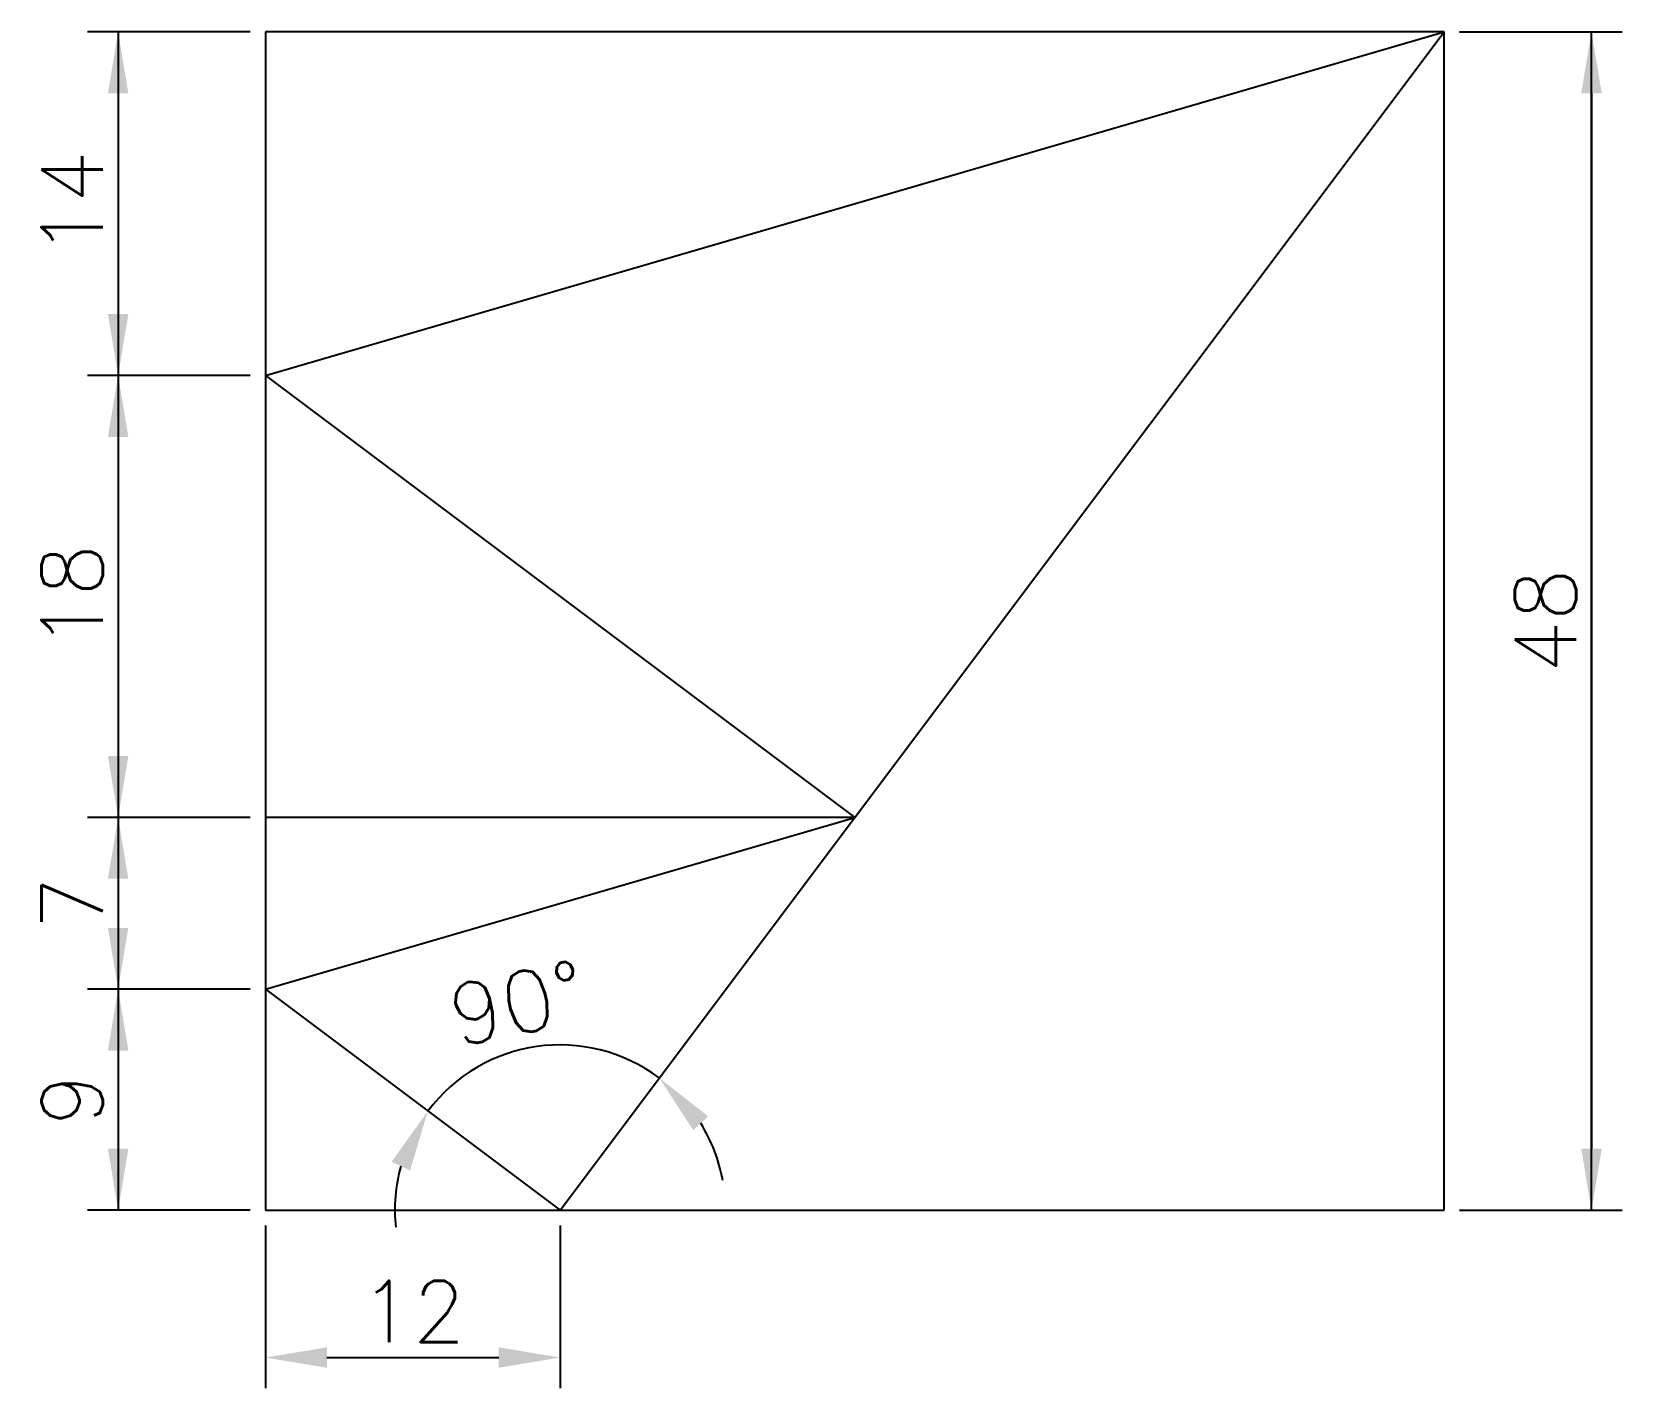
# Model space of a CAD drawing. Header units: millimetres. Extents: x 737.8 to 802.6, y 508.9 to 564.2.
import ezdxf

# ---------------------------------------------------------------- set-up
doc = ezdxf.new("R2010")
doc.units = ezdxf.units.MM
doc.styles.get("Standard").update_dxf_attribs({"font": 'txt', "bigfont": 'gbcbig.shx'})
doc.dimstyles.new('ISO-25', dxfattribs={"dimtxt": 2.5, "dimasz": 2.5, "dimexe": 1.25, "dimexo": 0.625, "dimtad": 1, "dimtxsty": 'Standard', "dimcen": 2.5, "dimclrd": 6, "dimclre": 6, "dimclrt": 5, "dimadec": 0, "dimazin": 0, "dimtfac": 1, "dimtmove": 0, "dimatfit": 3, "dimfxl": 1, "dimarcsym": 0})

# ---------------------------------------------------------------- blocks, each defined once
blk = doc.blocks.new('*D11')
at = {"color": 6, "lineweight": -2}
for start, end in [(53.1301, 143.1301), (10.32523, 31.72767), (164.53254, 185.93497)]:
    blk.add_arc((759.356, 516.171), 6.732, start, end, dxfattribs=at)
at = {"color": 6}
for points in [[(764.774, 519.43), (765.39, 519.992), (763.395, 521.556)], [(752.494, 518.15), (753.242, 517.782), (753.971, 520.21)]]:
    blk.add_solid(points, dxfattribs=at)
at = {"layer": 'Defpoints', "color": 0}
for p in [(795.356, 564.171), (747.356, 525.171), (760.162, 522.854), (759.356, 516.171), (759.356, 516.171)]:
    blk.add_point(p, dxfattribs=at)
at = {"color": 5, "insert": (757.619, 524.6), "char_height": 2.5, "attachment_point": 5, "rotation": 11.64299}
blk.add_mtext('90°', dxfattribs=at)
blk = doc.blocks.new('*D12')
at = {"color": 6, "lineweight": -2}
for p, q in [((746.731, 564.171), (740.106, 564.171)), ((741.356, 561.671), (741.356, 552.671)), ((746.731, 550.171), (740.106, 550.171))]:
    blk.add_line(p, q, dxfattribs=at)
at = {"color": 6}
for points in [[(740.94, 561.671), (741.773, 561.671), (741.356, 564.171)], [(740.94, 552.671), (741.773, 552.671), (741.356, 550.171)]]:
    blk.add_solid(points, dxfattribs=at)
at = {"layer": 'Defpoints', "color": 0}
for p in [(747.356, 564.171), (741.356, 550.171), (747.356, 550.171)]:
    blk.add_point(p, dxfattribs=at)
at = {"color": 5, "insert": (739.481, 557.171), "char_height": 2.5, "attachment_point": 5, "rotation": 90}
blk.add_mtext('14', dxfattribs=at)
blk = doc.blocks.new('*D13')
at = {"color": 6, "lineweight": -2}
for p, q in [((746.731, 550.171), (740.106, 550.171)), ((741.356, 547.671), (741.356, 534.671)), ((746.731, 532.171), (740.106, 532.171))]:
    blk.add_line(p, q, dxfattribs=at)
at = {"color": 6}
for points in [[(740.94, 547.671), (741.773, 547.671), (741.356, 550.171)], [(740.94, 534.671), (741.773, 534.671), (741.356, 532.171)]]:
    blk.add_solid(points, dxfattribs=at)
at = {"layer": 'Defpoints', "color": 0}
for p in [(747.356, 550.171), (741.356, 532.171), (747.356, 532.171)]:
    blk.add_point(p, dxfattribs=at)
at = {"color": 5, "insert": (739.481, 541.171), "char_height": 2.5, "attachment_point": 5, "rotation": 90}
blk.add_mtext('18', dxfattribs=at)
blk = doc.blocks.new('*D14')
at = {"color": 6, "lineweight": -2}
for p, q in [((746.731, 532.171), (740.106, 532.171)), ((741.356, 529.671), (741.356, 527.671)), ((746.731, 525.171), (740.106, 525.171))]:
    blk.add_line(p, q, dxfattribs=at)
at = {"color": 6}
for points in [[(740.94, 529.671), (741.773, 529.671), (741.356, 532.171)], [(740.94, 527.671), (741.773, 527.671), (741.356, 525.171)]]:
    blk.add_solid(points, dxfattribs=at)
at = {"layer": 'Defpoints', "color": 0}
for p in [(747.356, 532.171), (741.356, 525.171), (747.356, 525.171)]:
    blk.add_point(p, dxfattribs=at)
at = {"color": 5, "insert": (739.481, 528.671), "char_height": 2.5, "attachment_point": 5, "rotation": 90}
blk.add_mtext('7', dxfattribs=at)
blk = doc.blocks.new('*D15')
at = {"color": 6, "lineweight": -2}
for p, q in [((746.731, 525.171), (740.106, 525.171)), ((741.356, 522.671), (741.356, 518.671)), ((746.731, 516.171), (740.106, 516.171))]:
    blk.add_line(p, q, dxfattribs=at)
at = {"color": 6}
for points in [[(740.94, 522.671), (741.773, 522.671), (741.356, 525.171)], [(740.94, 518.671), (741.773, 518.671), (741.356, 516.171)]]:
    blk.add_solid(points, dxfattribs=at)
at = {"layer": 'Defpoints', "color": 0}
for p in [(747.356, 525.171), (741.356, 516.171), (747.356, 516.171)]:
    blk.add_point(p, dxfattribs=at)
at = {"color": 5, "insert": (739.481, 520.671), "char_height": 2.5, "attachment_point": 5, "rotation": 90}
blk.add_mtext('9', dxfattribs=at)
blk = doc.blocks.new('*D16')
at = {"color": 6, "lineweight": -2}
for p, q in [((747.356, 515.546), (747.356, 508.921)), ((759.356, 515.546), (759.356, 508.921)), ((749.856, 510.171), (756.856, 510.171))]:
    blk.add_line(p, q, dxfattribs=at)
at = {"color": 6}
for points in [[(749.856, 510.587), (749.856, 509.754), (747.356, 510.171)], [(756.856, 510.587), (756.856, 509.754), (759.356, 510.171)]]:
    blk.add_solid(points, dxfattribs=at)
at = {"layer": 'Defpoints', "color": 0}
for p in [(747.356, 516.171), (759.356, 516.171), (759.356, 510.171)]:
    blk.add_point(p, dxfattribs=at)
at = {"color": 5, "insert": (753.356, 512.046), "char_height": 2.5, "attachment_point": 5}
blk.add_mtext('12', dxfattribs=at)
blk = doc.blocks.new('*D17')
at = {"color": 6, "lineweight": -2}
for p, q in [((795.981, 564.171), (802.606, 564.171)), ((801.356, 561.671), (801.356, 518.671)), ((795.981, 516.171), (802.606, 516.171))]:
    blk.add_line(p, q, dxfattribs=at)
at = {"color": 6}
for points in [[(800.94, 561.671), (801.773, 561.671), (801.356, 564.171)], [(800.94, 518.671), (801.773, 518.671), (801.356, 516.171)]]:
    blk.add_solid(points, dxfattribs=at)
at = {"layer": 'Defpoints', "color": 0}
for p in [(795.356, 564.171), (795.356, 516.171), (801.356, 516.171)]:
    blk.add_point(p, dxfattribs=at)
at = {"color": 5, "insert": (799.481, 540.171), "char_height": 2.5, "attachment_point": 5, "rotation": 90}
blk.add_mtext('48', dxfattribs=at)

msp = doc.modelspace()

# ---------------------------------------------------------------- linework, layer by layer
for p, q in [((741.356, 564.171), (741.356, 516.171)), ((795.356, 564.171), (747.356, 564.171)), ((747.356, 564.171), (747.356, 516.171)), ((747.356, 564.171), (747.356, 550.171)), ((747.356, 550.171), (795.356, 564.171)), ((759.356, 516.171), (795.356, 564.171)), ((795.356, 516.171), (795.356, 564.171)), ((801.356, 516.171), (801.356, 564.171)), ((747.356, 550.171), (771.356, 532.171)), ((771.356, 532.171), (747.356, 532.171)), ((747.356, 532.171), (747.356, 525.171)), ((747.356, 525.171), (771.356, 532.171)), ((747.356, 525.171), (759.356, 516.171)), ((747.356, 516.171), (795.356, 516.171)), ((747.356, 516.171), (759.356, 516.171))]:
    msp.add_line(p, q)

# ---------------------------------------------------------------- dimensions: what is measured, and where the dimension line sits
for base, p1, p2, picture, middle in [((741.356, 550.171), (747.356, 564.171), (747.356, 550.171), '*D12', (739.481, 557.171)), ((801.356, 516.171), (795.356, 564.171), (795.356, 516.171), '*D17', (799.481, 540.171))]:
    dim = msp.add_linear_dim(base=base, p1=p1, p2=p2, angle=90, dimstyle='ISO-25')
    dim.commit()
    dim.dimension.update_dxf_attribs({"geometry": picture, "text_midpoint": middle})
dim = msp.add_angular_dim_2l(base=(760.162, 522.854), line1=((759.356, 516.171), (795.356, 564.171)), line2=((747.356, 525.171), (759.356, 516.171)), dimstyle='ISO-25')
dim.commit()
dim.dimension.update_dxf_attribs({"geometry": '*D11', "text_midpoint": (757.998, 522.764), "dimtype": 162})
for base, p1, p2, picture, middle in [((741.356, 532.171), (747.356, 550.171), (747.356, 532.171), '*D13', (739.481, 541.171)), ((741.356, 525.171), (747.356, 532.171), (747.356, 525.171), '*D14', (739.481, 528.671)), ((741.356, 516.171), (747.356, 525.171), (747.356, 516.171), '*D15', (739.481, 520.671))]:
    dim = msp.add_linear_dim(base=base, p1=p1, p2=p2, angle=90, dimstyle='ISO-25', override={"dimtmove": 1})
    dim.commit()
    dim.dimension.update_dxf_attribs({"geometry": picture, "text_midpoint": middle})
dim = msp.add_linear_dim(base=(759.356, 510.171), p1=(747.356, 516.171), p2=(759.356, 516.171), dimstyle='ISO-25')
dim.commit()
dim.dimension.update_dxf_attribs({"geometry": '*D16', "text_midpoint": (753.356, 512.046)})

doc.saveas('drawing.dxf')
